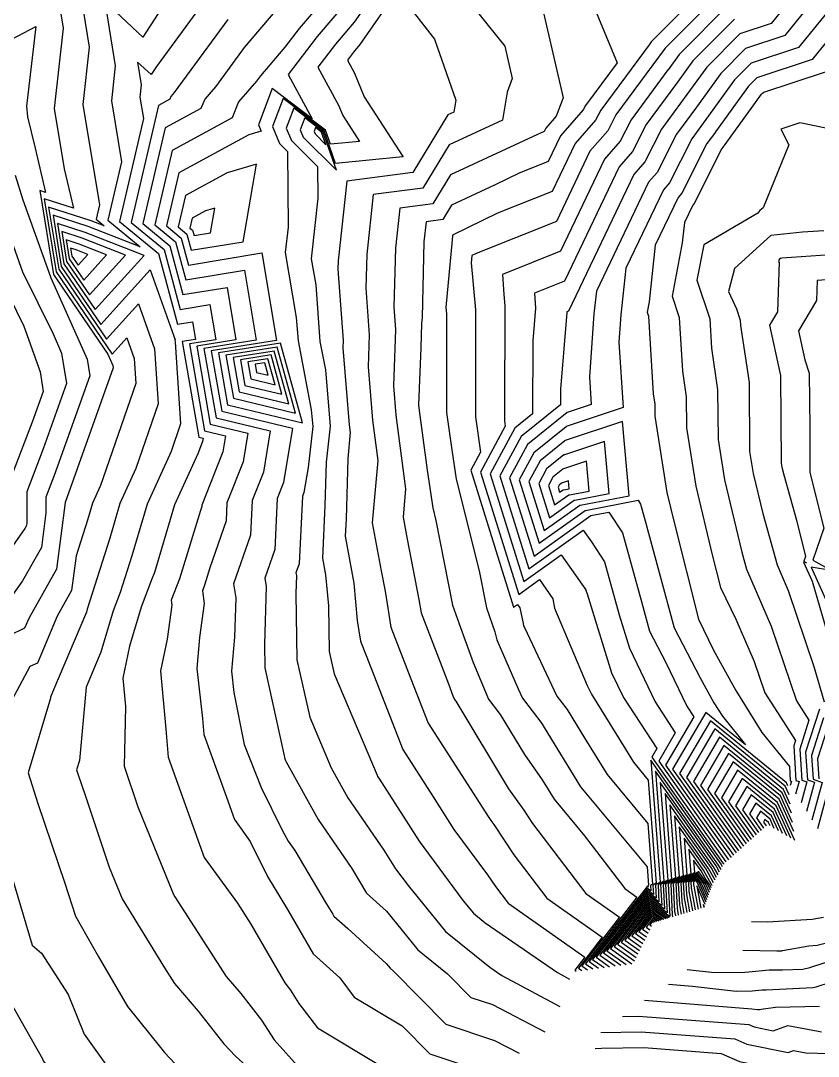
# Model space of a CAD drawing. Header units: metres. Extents: x 706150 to 707002, y 953723 to 954386.
# Drawn here: x 706557.2 to 706641.2, y 953937.6 to 954046.7 of the extents above; entities that cross this region are included whole.
import ezdxf

# ---------------------------------------------------------------- set-up
doc = ezdxf.new("R2010")
doc.units = ezdxf.units.M

msp = doc.modelspace()

# ---------------------------------------------------------------- linework, layer by layer
at = {"layer": 'CONTOUR_101'}
msp.add_polyline3d([(706554.4628, 954020.734, 101), (706557.5537, 954014.4775, 101), (706559.2601, 954009.6627, 101), (706559.5887, 954007.6034, 101), (706558.4445, 954004.3902, 101), (706555.8345, 953997.6069, 101)], dxfattribs=at)
at = {"layer": 'CONTOUR_102'}
msp.add_polyline3d([(706555.2537, 954026.2645, 102), (706557.4078, 954020.2003, 102), (706560.6275, 954013.6832, 102), (706561.5327, 954011.6572, 102), (706562.0463, 954008.4382, 102), (706559.5995, 954001.5672, 102), (706557.8594, 953997.0447, 102), (706557.8497, 953993.7219, 102), (706557.8128, 953993.4404, 102), (706557.66, 953993.1688, 102), (706553.7986, 953987.7011, 102)], dxfattribs=at)
at = {"layer": 'CONTOUR_103'}
msp.add_polyline3d([(706556.6541, 954030.3759, 103), (706557.4618, 954027.8057, 103), (706560.3529, 954019.6667, 103), (706560.393, 954019.5856, 103), (706564.2282, 954011.0005, 103), (706564.5039, 954009.2731, 103), (706560.7545, 953998.7442, 103), (706559.8843, 953996.4825, 103), (706559.8794, 953994.8207, 103), (706559.4012, 953991.1726, 103), (706557.4209, 953987.6525, 103), (706555.8114, 953985.3735, 103)], dxfattribs=at)
at = {"layer": 'CONTOUR_104'}
for points in [[(706554.3988, 954043.7144, 104), (706558.7983, 954046.0605, 104), (706557.8382, 954037.6471, 104), (706557.9247, 954036.5495, 104), (706558.7536, 954033.2306, 104), (706559.847, 954028.5643, 104), (706559.2429, 954028.759, 104), (706560.6646, 954019.9324, 104), (706566.3894, 954011.5401, 104), (706566.9238, 954010.3438, 104), (706566.9615, 954010.108, 104), (706561.9095, 953995.9211, 104), (706561.9092, 953995.9202, 104), (706561.9092, 953995.9196, 104), (706560.9897, 953988.9047, 104), (706558.0968, 953983.7627, 104), (706557.6349, 953982.6668, 104), (706556.0251, 953981.9126, 104)], [(706556.0739, 953943.3911, 104), (706559.5095, 953937.3139, 104), (706559.5895, 953937.1153, 104), (706559.6909, 953936.9717, 104), (706563.1696, 953932.6173, 104), (706563.6375, 953931.0798, 104), (706564.7302, 953929.4566, 104), (706565.766, 953927.8593, 104), (706567.1083, 953924.7577, 104), (706568.5096, 953923.0394, 104), (706571.4026, 953920.3602, 104), (706573.3466, 953919.4798, 104), (706578.1188, 953917.0481, 104), (706574.9443, 953914.0097, 104), (706576.1541, 953910.1738, 104), (706580.392, 953911.2475, 104), (706580.6409, 953911.6306, 104)]]:
    msp.add_polyline3d(points, dxfattribs=at)
at = {"layer": 'CONTOUR_105'}
for points in [[(706561.0977, 954049.5342, 105), (706561.7018, 954045.8582, 105), (706560.7479, 954037.4255, 105), (706561.8095, 954031.0448, 105), (706562.7796, 954026.9049, 105), (706559.7044, 954027.8959, 105), (706560.9427, 954020.2082, 105), (706566.8476, 954011.5519, 105), (706568.3882, 954013.254, 105), (706569.1654, 954011.0939, 105), (706569.3393, 954008.4482, 105), (706565.627, 953997.7116, 105), (706564.7895, 953995.8609, 105), (706564.2524, 953994.0419, 105), (706563.0592, 953990.3073, 105), (706562.5781, 953986.6369, 105), (706561.0651, 953983.9474, 105), (706558.9841, 953979.0103, 105), (706558.1832, 953978.6351, 105), (706554.4053, 953971.6429, 105)], [(706556.2498, 953956.6278, 105), (706558.424, 953949.3052, 105), (706559.4171, 953948.4587, 105), (706562.2185, 953944.1176, 105), (706563.9053, 953939.9262, 105), (706566.1712, 953936.7169, 105), (706567.9187, 953934.5547, 105), (706570.8706, 953931.5402, 105), (706572.5822, 953929.5231, 105), (706573.3568, 953927.7436, 105), (706574.9659, 953926.0867, 105), (706577.1411, 953923.845, 105), (706581.0445, 953921.8773, 105), (706580.3663, 953918.6648, 105), (706579.9006, 953918.2248, 105), (706579.6889, 953917.9258, 105), (706575.6836, 953914.0922, 105), (706576.6615, 953910.9918, 105), (706580.0867, 953911.8597, 105), (706580.5994, 953912.6488, 105)]]:
    msp.add_polyline3d(points, dxfattribs=at)
at = {"layer": 'CONTOUR_106'}
msp.add_polyline3d([(706562.9769, 954052.7919, 106), (706564.4425, 954043.8733, 106), (706563.7576, 954037.8188, 106), (706565.5115, 954027.2775, 106), (706565.1552, 954025.7519, 106), (706565.994, 954025.0609, 106), (706564.6458, 954025.5892, 106), (706560.166, 954027.0328, 106), (706561.2208, 954020.484, 106), (706566.251, 954013.1101, 106), (706569.6214, 954016.834, 106), (706571.3216, 954012.1082, 106), (706571.7022, 954006.32, 106), (706569.3454, 953999.504, 106), (706567.6702, 953995.8019, 106), (706566.5958, 953992.1631, 106), (706564.2089, 953984.6924, 106), (706564.1666, 953984.3691, 106), (706564.0333, 953984.1322, 106), (706560.6918, 953976.2043, 106), (706560.3573, 953975.4006, 106), (706560.3503, 953975.325, 106), (706558.0037, 953967.4644, 106), (706559.0108, 953964.2343, 106), (706561.8834, 953955.8425, 106), (706563.0084, 953952.3528, 106), (706565.3749, 953948.132, 106), (706568.4602, 953942.8274, 106), (706571.9447, 953938.541, 106), (706572.3795, 953937.986, 106), (706577.8716, 953932.1458, 106)], dxfattribs=at)
at = {"layer": 'CONTOUR_107'}
msp.add_polyline3d([(706571.6934, 954047.3991, 107), (706570.0902, 954044.9279, 107), (706566.0665, 954048.6839, 107), (706567.1832, 954041.8884, 107), (706566.7673, 954038.212, 107), (706567.8323, 954031.8113, 107), (706566.3902, 954025.6359, 107), (706569.7855, 954022.8387, 107), (706564.3283, 954024.9772, 107), (706560.6276, 954026.1697, 107), (706561.499, 954020.7598, 107), (706565.6543, 954014.6684, 107), (706570.8546, 954020.4139, 107), (706573.3261, 954013.5444, 107), (706573.4365, 954013.1346, 107), (706573.4706, 954013.1402, 107), (706573.4775, 954013.0995, 107), (706573.4471, 954013.0947, 107), (706573.4995, 954012.7942, 107), (706574.065, 954004.1917, 107), (706573.0639, 954001.2963, 107), (706570.5508, 953995.7428, 107), (706568.9391, 953990.2843, 107), (706567.7079, 953986.4306, 107), (706566.9649, 953984.4969, 107), (706565.6622, 953980.1578, 107), (706564.1278, 953976.4711, 107), (706563.406, 953968.7547, 107), (706563.1083, 953967.7574, 107), (706563.2361, 953967.3476, 107), (706564.047, 953964.9785, 107), (706566.5347, 953957.5316, 107), (706567.9014, 953954.173, 107), (706572.3615, 953946.8969, 107), (706573.409, 953945.2729, 107), (706575.9135, 953942.3609, 107), (706578.6221, 953938.9032, 107), (706579.8235, 953937.6256, 107), (706582.4938, 953935.184, 107)], dxfattribs=at)
at = {"layer": 'CONTOUR_108'}
for points in [[(706577.33, 954049.7651, 108), (706571.5166, 954041.8495, 108), (706570.9504, 954040.9769, 108), (706569.5295, 954042.3032, 108), (706569.9239, 954039.9035, 108), (706569.777, 954038.6053, 108), (706570.1531, 954036.345, 108), (706567.6252, 954025.52, 108), (706571.7202, 954022.1462, 108), (706573.7276, 954014.6932, 108), (706575.2982, 954014.9509, 108), (706575.6161, 954013.0769, 108), (706574.2155, 954012.8572, 108), (706575.969, 954002.7984, 108), (706576.4257, 954002.6886, 108), (706576.3684, 954002.3385, 108), (706575.8636, 954001.0584, 108), (706573.4315, 953995.6837, 108), (706571.6008, 953989.4838, 108), (706571.3184, 953988.5555, 108), (706570.9997, 953987.7623, 108), (706569.8926, 953984.8808, 108), (706568.6618, 953980.7814, 108), (706567.9636, 953977.4361, 108), (706568.2451, 953974.4263, 108), (706568.1224, 953968.1379, 108), (706569.543, 953963.8853, 108), (706573.3073, 953954.6344, 108), (706573.4531, 953954.3965, 108), (706578.8724, 953945.9943, 108), (706580.413, 953944.2031, 108), (706582.5793, 953941.4147, 108), (706583.9053, 953939.3276, 108), (706586.669, 953936.2382, 108)], [(706565.0576, 954016.2266, 108), (706570.2211, 954021.9315, 108), (706564.0108, 954024.3651, 108), (706561.0891, 954025.3066, 108), (706561.7771, 954021.0357, 108), (706565.0576, 954016.2266, 108)]]:
    msp.add_polyline3d(points, dxfattribs=at)
at = {"layer": 'CONTOUR_109'}
for points in [[(706579.0452, 954046.7919, 109), (706573.3882, 954039.0893, 109), (706573.0395, 954038.6867, 109), (706572.9101, 954038.3804, 109), (706571.7414, 954037.7422, 109), (706568.8602, 954025.404, 109), (706572.3218, 954022.552, 109), (706574.0188, 954016.2518, 109), (706577.1258, 954016.7616, 109), (706577.7548, 954013.0544, 109), (706574.984, 954012.6198, 109), (706576.5772, 954003.4807, 109), (706578.78, 954002.9512, 109), (706578.5037, 954001.2618, 109), (706576.2912, 953995.651, 109), (706576.2831, 953995.4928, 109), (706576.1408, 953995.0799, 109), (706573.9498, 953987.8784, 109), (706573.0494, 953985.6374, 109), (706573.1243, 953985.12, 109), (706572.6286, 953981.5174, 109), (706571.9332, 953978.1855, 109), (706572.5066, 953972.0552, 109), (706572.7642, 953969.1043, 109), (706573.2539, 953967.7438, 109), (706576.5588, 953958.5281, 109), (706580.042, 953953.7061, 109), (706581.447, 953951.5045, 109), (706585.031, 953945.3403, 109), (706585.6478, 953944.5463, 109), (706586.5254, 953943.1649, 109), (706588.463, 953940.595, 109), (706595.4276, 953936.4336, 109)], [(706564.4609, 954017.7848, 109), (706568.2475, 954021.9684, 109), (706563.6932, 954023.7531, 109), (706561.5507, 954024.4435, 109), (706562.0552, 954021.3115, 109), (706564.4609, 954017.7848, 109)]]:
    msp.add_polyline3d(points, dxfattribs=at)
at = {"layer": 'CONTOUR_110'}
for points in [[(706584.2022, 954047.8863, 110), (706580.7605, 954043.8186, 110), (706577.7226, 954039.6822, 110), (706576.606, 954038.3931, 110), (706576.1916, 954037.4123, 110), (706572.4493, 954035.3687, 110), (706570.0952, 954025.288, 110), (706572.9235, 954022.9579, 110), (706574.3099, 954017.8103, 110), (706578.9535, 954018.5722, 110), (706579.8935, 954013.0318, 110), (706575.7525, 954012.3823, 110), (706577.1853, 954004.163, 110), (706581.1343, 954003.2137, 110), (706580.639, 954000.1851, 110), (706578.9419, 953995.8814, 110), (706578.8452, 953993.985, 110), (706577.139, 953989.035, 110), (706576.5811, 953987.2013, 110), (706576.3519, 953986.6307, 110), (706576.5491, 953985.2671, 110), (706576.06, 953981.7119, 110), (706575.7516, 953978.4318, 110), (706576.3706, 953973.1627, 110), (706576.5162, 953971.4946, 110), (706578.7164, 953965.3821, 110), (706579.735, 953962.5419, 110), (706581.4022, 953960.2338, 110), (706583.2187, 953956.5223, 110), (706585.3286, 953953.0735, 110), (706588.004, 953948.3746, 110), (706590.8265, 953945.8482, 110), (706592.3525, 953943.8242, 110), (706597.3791, 953940.8208, 110), (706600.3224, 953937.8427, 110), (706606.3889, 953935.8304, 110)], [(706563.8642, 954019.3431, 110), (706566.2739, 954022.0054, 110), (706563.3757, 954023.1411, 110), (706562.0123, 954023.5804, 110), (706562.3333, 954021.5873, 110), (706563.8642, 954019.3431, 110)]]:
    msp.add_polyline3d(points, dxfattribs=at)
at = {"layer": 'CONTOUR_111'}
for points in [[(706591.1405, 954051.2444, 111), (706586.55, 954045.8414, 111), (706585.0262, 954043.8598, 111), (706582.4757, 954040.8454, 111), (706582.0569, 954040.2752, 111), (706580.1725, 954038.0996, 111), (706579.4731, 954036.4442, 111), (706573.1571, 954032.9952, 111), (706571.3302, 954025.172, 111), (706573.5251, 954023.3637, 111), (706574.6011, 954019.3689, 111), (706580.7811, 954020.3829, 111), (706582.0321, 954013.0092, 111), (706576.521, 954012.1448, 111), (706577.7935, 954004.8452, 111), (706583.4886, 954003.4762, 111), (706582.7743, 953999.1085, 111), (706581.5927, 953996.1118, 111), (706581.4073, 953992.4773, 111), (706579.6411, 953987.3531, 111), (706579.8709, 953985.868, 111), (706579.7488, 953981.7453, 111), (706579.4105, 953978.148, 111), (706579.6742, 953975.9039, 111), (706580.7456, 953970.4461, 111), (706582.5599, 953965.9109, 111), (706584.7661, 953961.401, 111), (706585.4036, 953960.246, 111), (706586.0792, 953959.2653, 111), (706589.3868, 953953.703, 111), (706590.0841, 953952.5632, 111), (706590.2003, 953952.3591, 111), (706591.6701, 953951.0435, 111), (706595.7208, 953947.3603, 111), (706596.1126, 953946.8793, 111), (706596.4831, 953946.5797, 111), (706601.987, 953940.9971, 111), (706607.1177, 953939.2765, 111), (706609.7195, 953937.9216, 111)], [(706563.2675, 954020.9013, 111), (706564.3002, 954022.0423, 111), (706563.0582, 954022.529, 111), (706562.4738, 954022.7173, 111), (706562.6114, 954021.8631, 111), (706563.2675, 954020.9013, 111)]]:
    msp.add_polyline3d(points, dxfattribs=at)
at = {"layer": 'CONTOUR_112'}
msp.add_polyline3d([(706591.7427, 954048.8766, 112), (706588.4563, 954045.0086, 112), (706585.3779, 954041.0051, 112), (706587.9249, 954036.3296, 112), (706583.7093, 954039.5069, 112), (706582.2594, 954035.6919, 112), (706582.538, 954035.036, 112), (706581.2377, 954034.6478, 112), (706573.8649, 954030.6217, 112), (706572.5652, 954025.056, 112), (706574.1267, 954023.7695, 112), (706574.8922, 954020.9275, 112), (706582.6088, 954022.1936, 112), (706584.1708, 954012.9866, 112), (706577.2895, 954011.9073, 112), (706578.4016, 954005.5275, 112), (706585.843, 954003.7387, 112), (706584.9097, 953998.0318, 112), (706584.2434, 953996.3422, 112), (706583.9694, 953990.9696, 112), (706582.9234, 953987.935, 112), (706583.0595, 953987.0555, 112), (706582.8793, 953980.9726, 112), (706582.921, 953978.4926, 112), (706584.9466, 953969.3999, 112), (706585.0422, 953968.9127, 112), (706585.1025, 953968.7619, 112), (706585.1759, 953968.6119, 112), (706588.5318, 953962.5318, 112), (706592.0884, 953957.3691, 112), (706593.6215, 953954.791, 112), (706595.7265, 953952.8769, 112), (706599.0379, 953948.8114, 112), (706602.1691, 953946.2796, 112), (706604.6129, 953943.8009, 112), (706606.891, 953943.0369, 112), (706612.4077, 953940.164, 112)], dxfattribs=at)
at = {"layer": 'CONTOUR_113'}
for points in [[(706594.3327, 954049.3813, 113), (706592.3448, 954046.5087, 113), (706590.3627, 954044.1757, 113), (706588.506, 954041.7611, 113), (706590.6922, 954037.7477, 113), (706591.1342, 954036.6683, 113), (706592.89, 954033.9438, 113), (706589.829, 954033.6406, 113), (706589.3063, 954035.1217, 113), (706584.8512, 954038.4796, 113), (706583.7246, 954035.5153, 113), (706584.4886, 954033.7168, 113), (706585.3204, 954032.8878, 113), (706585.3738, 954024.8981, 113), (706585.0872, 954022.2387, 113), (706586.243, 954015.4078, 113), (706586.4261, 954012.9299, 113), (706587.8252, 954005.6775, 113), (706587.9813, 954003.9074, 113), (706587.4779, 953999.6026, 113), (706587.045, 953996.9551, 113), (706586.8941, 953996.5726, 113), (706586.5314, 953989.4618, 113), (706586.2057, 953988.5169, 113), (706586.2481, 953988.243, 113), (706586.192, 953986.3489, 113), (706586.3096, 953979.3532, 113), (706587.6592, 953973.2949, 113), (706589.9101, 953967.9879, 113), (706591.6599, 953964.8175, 113), (706595.4575, 953959.3051, 113), (706596.7034, 953957.3552, 113), (706598.0176, 953955.5878, 113), (706601.9632, 953950.7436, 113), (706606.6151, 953946.9822, 113), (706607.8907, 953946.1032, 113), (706613.9876, 953942.8435, 113)], [(706574.5727, 954028.2481, 113), (706573.8002, 954024.94, 113), (706574.7284, 954024.1753, 113), (706575.1834, 954022.4861, 113), (706580.6645, 954023.3854, 113), (706582.0501, 954031.5653, 113), (706578.9551, 954030.6412, 113), (706574.5727, 954028.2481, 113)], [(706579.0098, 954006.2098, 113), (706586.895, 954004.3143, 113), (706584.5684, 954012.691, 113), (706578.058, 954011.6698, 113), (706579.0098, 954006.2098, 113)]]:
    msp.add_polyline3d(points, dxfattribs=at)
at = {"layer": 'CONTOUR_114'}
for points in [[(706595.6854, 954048.0981, 114), (706592.947, 954044.1408, 114), (706592.2691, 954043.3429, 114), (706591.634, 954042.517, 114), (706592.3818, 954041.1444, 114), (706593.4062, 954038.6425, 114), (706597.4613, 954032.3502, 114), (706597.4765, 954032.3366, 114), (706597.4713, 954032.328, 114), (706597.4589, 954032.3264, 114), (706590.3812, 954031.6254, 114), (706589.1696, 954035.0581, 114), (706585.9931, 954037.4523, 114), (706585.1898, 954035.3387, 114), (706585.7346, 954034.0564, 114), (706588.4905, 954031.3097, 114), (706588.5129, 954027.9592, 114), (706587.8253, 954021.5794, 114), (706588.2875, 954018.8477, 114), (706588.7299, 954012.859, 114), (706589.3013, 954009.8974, 114), (706589.8259, 954003.9484, 114), (706589.3816, 954000.1492, 114), (706589.248, 953995.6107, 114), (706589.0033, 953990.0526, 114), (706589.3268, 953988.3008, 114), (706589.6174, 953985.0235, 114), (706589.6982, 953980.2137, 114), (706590.2164, 953977.8877, 114), (706594.7427, 953967.216, 114), (706594.7855, 953967.1062, 114), (706594.804, 953967.0774, 114), (706594.9339, 953966.8726, 114), (706599.1739, 953960.2363, 114), (706603.8235, 953953.9832, 114), (706604.8885, 953952.6757, 114), (706606.1441, 953951.6605, 114), (706613.7529, 953946.4172, 114), (706615.026, 953945.7365, 114)], [(706575.2806, 954025.8746, 114), (706575.0352, 954024.824, 114), (706575.33, 954024.5811, 114), (706575.4745, 954024.0446, 114), (706577.2153, 954024.3303, 114), (706577.6553, 954026.9281, 114), (706576.6724, 954026.6347, 114), (706575.2806, 954025.8746, 114)], [(706579.6179, 954006.892, 114), (706586.1748, 954005.3158, 114), (706584.2401, 954012.2815, 114), (706578.8265, 954011.4323, 114), (706579.6179, 954006.892, 114)]]:
    msp.add_polyline3d(points, dxfattribs=at)
at = {"layer": 'CONTOUR_115'}
for points in [[(706598.4438, 954047.729, 115), (706600.8031, 954044.7279, 115), (706603.0427, 954038.2835, 115), (706602.8244, 954037.0338, 115), (706602.2062, 954036.7473, 115), (706598.5211, 954030.6754, 115), (706591.5544, 954029.7734, 115), (706590.6548, 954021.3635, 115), (706590.6318, 954020.4738, 115), (706591.174, 954012.9879, 115), (706591.1438, 954012.1909, 115), (706591.8091, 954004.0952, 115), (706591.9159, 954003.3029, 115), (706591.6673, 954000.5533, 115), (706591.479, 953994.1555, 115), (706591.4006, 953992.3756, 115), (706592.3146, 953987.4261, 115), (706592.6649, 953983.476, 115), (706593.01, 953981.3115, 115), (706593.59, 953979.8149, 115), (706597.4539, 953969.8994, 115), (706600.6668, 953964.9062, 115), (706602.8324, 953961.4918, 115), (706606.3855, 953956.7177, 115), (706607.2036, 953955.4802, 115), (706608.5496, 953953.7171, 115), (706616.6436, 953948.0505, 115), (706615.5763, 953946.667, 115), (706615.7299, 953946.5578, 115)], [(706586.655, 954035.1621, 115), (706586.9805, 954034.3959, 115), (706590.4726, 954030.9157, 115), (706589.0329, 954034.9945, 115), (706587.135, 954036.425, 115), (706586.655, 954035.1621, 115)], [(706580.2261, 954007.5743, 115), (706585.4547, 954006.3174, 115), (706583.9119, 954011.872, 115), (706579.5949, 954011.1948, 115), (706580.2261, 954007.5743, 115)]]:
    msp.add_polyline3d(points, dxfattribs=at)
at = {"layer": 'CONTOUR_116'}
for points in [[(706604.0395, 954049.2049, 116), (706606.4448, 954046.1452, 116), (706608.1888, 954043.9762, 116), (706608.9849, 954040.5726, 116), (706608.4586, 954039.1423, 116), (706607.9407, 954036.1778, 116), (706602.3369, 954033.5802, 116), (706599.5709, 954029.0228, 116), (706594.3419, 954028.3458, 116), (706593.6667, 954022.0336, 116), (706593.5748, 954018.4769, 116), (706593.9308, 954013.5622, 116), (706593.8028, 954010.1923, 116), (706594.2624, 954004.6009, 116), (706594.838, 954000.3319, 116), (706594.2459, 953993.7828, 116), (706595.1748, 953988.7167, 116), (706595.5947, 953986.565, 116), (706596.1948, 953982.8018, 116), (706598.3139, 953977.3333, 116), (706600.1223, 953972.6926, 116), (706606.5296, 953962.735, 116), (706606.7247, 953962.4274, 116), (706607.0447, 953961.9973, 116), (706609.1608, 953958.7963, 116), (706612.6423, 953954.2362, 116), (706618.469, 953950.1569, 116), (706615.9515, 953946.894, 116), (706616.314, 953946.6363, 116)], [(706588.1203, 954034.9855, 116), (706588.2265, 954034.7355, 116), (706589.366, 954033.5998, 116), (706588.8962, 954034.9308, 116), (706588.2769, 954035.3976, 116), (706588.1203, 954034.9855, 116)], [(706580.8342, 954008.2566, 116), (706584.7346, 954007.319, 116), (706583.5837, 954011.4625, 116), (706580.3634, 954010.9574, 116), (706580.8342, 954008.2566, 116)]]:
    msp.add_polyline3d(points, dxfattribs=at)
at = {"layer": 'CONTOUR_117'}
for points in [[(706612.2582, 954047.4737, 117), (706614.3455, 954038.5493, 117), (706613.6264, 954036.5949, 117), (706612.5219, 954035.3287, 117), (706612.3537, 954034.9777, 117), (706611.9521, 954034.817, 117), (706611.6262, 954034.6585, 117), (706602.4675, 954030.413, 117), (706600.6208, 954027.3702, 117), (706597.1295, 954026.9182, 117), (706596.6787, 954022.7037, 117), (706596.5178, 954016.48, 117), (706596.6875, 954014.1366, 117), (706596.4619, 954008.1938, 117), (706596.7156, 954005.1066, 117), (706597.7601, 953997.3609, 117), (706597.4901, 953994.3742, 117), (706597.9137, 953992.0638, 117), (706599.1523, 953985.7168, 117), (706599.3795, 953984.292, 117), (706602.2805, 953976.8059, 117), (706602.7259, 953975.5702, 117), (706602.9008, 953975.1567, 117), (706603.0334, 953974.9818, 117), (706608.6033, 953965.773, 117), (706610.1948, 953963.509, 117), (706611.118, 953962.1125, 117), (706616.7349, 953954.7552, 117), (706620.2944, 953952.2632, 117), (706616.3268, 953947.1209, 117), (706616.898, 953946.7147, 117)], [(706581.4424, 954008.9389, 117), (706584.0145, 954008.3206, 117), (706583.2555, 954011.053, 117), (706581.1319, 954010.7199, 117), (706581.4424, 954008.9389, 117)]]:
    msp.add_polyline3d(points, dxfattribs=at)
at = {"layer": 'CONTOUR_118'}
for points in [[(706616.7113, 954050.2997, 118), (706620.0206, 954042.226, 118), (706616.7035, 954037.7387, 118), (706616.4641, 954037.2653, 118), (706614.0687, 954034.5193, 118), (706612.779, 954031.8269, 118), (706609.6983, 954030.5945, 118), (706607.1983, 954029.3783, 118), (706602.5982, 954027.2459, 118), (706601.6706, 954025.7176, 118), (706599.9171, 954025.4906, 118), (706599.6906, 954023.3738, 118), (706599.4849, 954015.4179, 118), (706599.4249, 954014.7625, 118), (706599.3489, 954012.1983, 118), (706599.121, 954006.1953, 118), (706599.1689, 954005.6123, 118), (706600.0174, 953999.3197, 118), (706600.6089, 953995.3559, 118), (706600.9443, 953994.0131, 118), (706602.7072, 953985.0918, 118), (706603.3828, 953983.1509, 118), (706604.8551, 953979.0663, 118), (706606.4844, 953975.2128, 118), (706607.7207, 953973.5828, 118), (706610.2606, 953969.3834, 118), (706612.1354, 953966.7164, 118), (706613.385, 953964.6789, 118), (706616.6089, 953960.7999, 118), (706620.8276, 953955.2742, 118), (706622.1197, 953954.3696, 118), (706616.7021, 953947.3478, 118), (706617.482, 953946.7932, 118)], [(706582.0505, 954009.6211, 118), (706583.2943, 954009.3221, 118), (706582.9273, 954010.6435, 118), (706581.9004, 954010.4824, 118), (706582.0505, 954009.6211, 118)]]:
    msp.add_polyline3d(points, dxfattribs=at)
at = {"layer": 'CONTOUR_119'}
msp.add_polyline3d([(706628.9127, 954049.7616, 119), (706623.6238, 954044.4444, 119), (706623.3908, 954044.1222, 119), (706623.3902, 954044.1216, 119), (706618.3, 954037.2357, 119), (706617.7604, 954036.1688, 119), (706615.6155, 954033.71, 119), (706613.2043, 954028.6762, 119), (706607.4445, 954026.372, 119), (706602.7703, 954024.0981, 119), (706602.7288, 954024.0788, 119), (706602.7204, 954024.065, 119), (706602.7046, 954024.063, 119), (706602.7026, 954024.0439, 119), (706602.7007, 954023.9722, 119), (706602.6656, 954023.5886, 119), (706601.9821, 954016.4663, 119), (706602.0473, 954015.8029, 119), (706602.0436, 954014.9905, 119), (706602.0757, 954005.3941, 119), (706602.615, 954001.4617, 119), (706603.0774, 953998.3627, 119), (706605.4881, 953988.7102, 119), (706606.2579, 953984.8147, 119), (706607.1371, 953982.2886, 119), (706607.3571, 953981.4723, 119), (706609.6038, 953976.2855, 119), (706610.0739, 953975.2953, 119), (706612.0832, 953972.6467, 119), (706612.3433, 953972.2251, 119), (706616.1785, 953965.9716, 119), (706623.1873, 953957.5388, 119), (706623.3338, 953955.6167, 119), (706623.2743, 953955.579, 119), (706623.2836, 953955.4038, 119), (706623.1761, 953955.4792, 119), (706617.0774, 953947.5748, 119), (706618.0661, 953946.8717, 119)], dxfattribs=at)
at = {"layer": 'CONTOUR_120'}
msp.add_polyline3d([(706631.2007, 954049.9214, 120), (706625.0872, 954043.7752, 120), (706624.3895, 954042.8102, 120), (706624.3878, 954042.8084, 120), (706619.8965, 954036.7327, 120), (706619.0567, 954035.0723, 120), (706617.1623, 954032.9007, 120), (706613.6295, 954025.5254, 120), (706605.1906, 954022.1495, 120), (706604.717, 954021.9191, 120), (706604.644, 954021.1583, 120), (706605.1304, 954016.209, 120), (706605.1027, 954010.1491, 120), (706605.1201, 954004.9563, 120), (706605.6348, 954001.2026, 120), (706604.6218, 953999.3219, 120), (706609.131, 953984.9024, 120), (706609.5293, 953985.1861, 120), (706609.7889, 953984.8156, 120), (706610.1171, 953983.1791, 120), (706610.1864, 953982.922, 120), (706610.2583, 953982.7558, 120), (706613.6945, 953975.5177, 120), (706614.7622, 953974.1103, 120), (706616.6307, 953971.0818, 120), (706618.972, 953967.2642, 120), (706623.2507, 953962.1162, 120), (706623.738, 953955.7251, 120), (706623.5402, 953955.5998, 120), (706623.5708, 953955.0173, 120), (706623.2134, 953955.2681, 120), (706617.4527, 953947.8017, 120), (706618.6501, 953946.9502, 120)], dxfattribs=at)
at = {"layer": 'CONTOUR_121'}
msp.add_polyline3d([(706631.789, 954048.3723, 121), (706626.5506, 954043.1059, 121), (706625.3882, 954041.4982, 121), (706625.3855, 954041.4953, 121), (706621.493, 954036.2296, 121), (706620.353, 954033.9758, 121), (706618.7091, 954032.0913, 121), (706614.0548, 954022.3746, 121), (706607.953, 954019.9337, 121), (706608.0935, 954017.8369, 121), (706608.2136, 954016.6151, 121), (706608.1618, 954005.3076, 121), (706608.1644, 954004.5185, 121), (706608.2427, 954003.948, 121), (706605.6428, 953999.1214, 121), (706609.6688, 953986.2469, 121), (706611.8381, 953987.7919, 121), (706613.2525, 953985.7743, 121), (706613.4474, 953984.802, 121), (706616.8853, 953976.6458, 121), (706617.3152, 953975.7402, 121), (706617.4413, 953975.574, 121), (706620.9182, 953969.9385, 121), (706621.7655, 953968.5568, 121), (706623.314, 953966.6937, 121), (706624.1421, 953955.8336, 121), (706623.8061, 953955.6206, 121), (706623.8581, 953954.6308, 121), (706623.2508, 953955.057, 121), (706617.828, 953948.0286, 121), (706619.2342, 953947.0287, 121)], dxfattribs=at)
at = {"layer": 'CONTOUR_122'}
for points in [[(706632.3772, 954046.8232, 122), (706628.014, 954042.4367, 122), (706626.3869, 954040.1862, 122), (706626.3831, 954040.1822, 122), (706623.0895, 954035.7266, 122), (706621.6493, 954032.8793, 122), (706620.2559, 954031.282, 122), (706614.48, 954019.2238, 122), (706611.343, 954017.9689, 122), (706611.4496, 954016.378, 122), (706611.1627, 954012.9453, 122), (706611.12, 954005.2407, 122), (706609.2577, 954003.7363, 122), (706606.6638, 953998.9208, 122), (706610.2066, 953987.5914, 122), (706614.1469, 953990.3978, 122), (706616.716, 953986.7329, 122), (706616.7232, 953986.6967, 122), (706616.8906, 953986.2995, 122), (706619.4318, 953977.9961, 122), (706620.695, 953975.3743, 122), (706624.1968, 953970.011, 122), (706623.6684, 953969.105, 122), (706631.4924, 953958.0602, 122)], [(706631.2964, 953957.8204, 122), (706631.2478, 953957.9094, 122), (706623.5672, 953968.7829, 122), (706624.5463, 953955.942, 122), (706624.0719, 953955.6414, 122), (706624.1454, 953954.2443, 122), (706623.2881, 953954.846, 122), (706618.2033, 953948.2556, 122), (706619.8182, 953947.1071, 122)]]:
    msp.add_polyline3d(points, dxfattribs=at)
at = {"layer": 'CONTOUR_123'}
for points in [[(706638.9884, 954049.7695, 123), (706636.2462, 954046.3625, 123), (706632.9655, 954045.2741, 123), (706629.4774, 954041.7674, 123), (706627.3856, 954038.8742, 123), (706627.3807, 954038.869, 123), (706624.686, 954035.2236, 123), (706622.9456, 954031.7828, 123), (706621.8027, 954030.4726, 123), (706614.9053, 954016.0731, 123), (706614.733, 954016.0042, 123), (706614.7389, 954015.9168, 123), (706614.0652, 954007.8561, 123), (706614.0561, 954006.2162, 123), (706609.9249, 954002.879, 123), (706607.6847, 953998.7202, 123), (706610.7444, 953988.9359, 123), (706616.4557, 953993.0036, 123), (706617.3241, 953991.7648, 123), (706618.6853, 953989.6841, 123), (706620.2399, 953984.0819, 123), (706621.3158, 953980.5663, 123), (706624.0376, 953974.9174, 123), (706626.1533, 953971.677, 123), (706624.4041, 953968.6776, 123), (706631.7567, 953958.2982, 123)], [(706631.1374, 953957.5407, 123), (706630.9838, 953957.8217, 123), (706624.0689, 953967.6112, 123), (706624.9504, 953956.0505, 123), (706624.3378, 953955.6622, 123), (706624.4327, 953953.8578, 123), (706623.3254, 953954.6349, 123), (706618.5786, 953948.4825, 123), (706620.4023, 953947.1856, 123)], [(706617.7016, 953938.4089, 123), (706618.3939, 953938.4535, 123), (706622.854, 953938.5269, 123), (706630.9788, 953937.9091, 123), (706632.9279, 953937.041, 123), (706638.0874, 953936.006, 123), (706638.9418, 953935.9151, 123), (706639.4538, 953935.9353, 123), (706641.9477, 953935.8255, 123)]]:
    msp.add_polyline3d(points, dxfattribs=at)
at = {"layer": 'CONTOUR_124'}
for points in [[(706641.1405, 954049.3877, 124), (706637.6863, 954045.096, 124), (706633.5537, 954043.725, 124), (706630.9408, 954041.0981, 124), (706628.3843, 954037.5622, 124), (706628.3784, 954037.5559, 124), (706626.2824, 954034.7206, 124), (706624.2419, 954030.6863, 124), (706623.3495, 954029.6633, 124), (706617.8429, 954018.1672, 124), (706617.5913, 954015.7822, 124), (706617.1103, 954009.1409, 124), (706617.3047, 954006.2412, 124), (706614.7756, 954005.3981, 124), (706614.7658, 954005.3932, 124), (706610.5921, 954002.0216, 124), (706608.7057, 953998.5196, 124), (706611.2822, 953990.2805, 124), (706617.2561, 953994.5352, 124), (706617.2643, 953994.5351, 124), (706619.1636, 953994.9028, 124), (706620.5944, 953992.7156, 124), (706622.6355, 953985.3603, 124), (706623.4461, 953982.3732, 124), (706625.1583, 953979.0717, 124), (706627.3801, 953974.4605, 124), (706628.1099, 953973.3429, 124), (706625.1398, 953968.2501, 124), (706632.0211, 953958.5361, 124)], [(706630.9784, 953957.2609, 124), (706630.7198, 953957.7341, 124), (706624.5707, 953966.4394, 124), (706625.3546, 953956.159, 124), (706624.6036, 953955.683, 124), (706624.72, 953953.4713, 124), (706623.3628, 953954.4238, 124), (706618.9539, 953948.7094, 124), (706620.9863, 953947.2641, 124)], [(706618.3263, 953940.1089, 124), (706622.568, 953940.1788, 124), (706632.432, 953939.4287, 124), (706633.6988, 953938.8645, 124), (706638.0328, 953937.995, 124), (706638.5939, 953938.1941, 124), (706639.8996, 953937.9445, 124), (706642.405, 953937.8995, 124)]]:
    msp.add_polyline3d(points, dxfattribs=at)
at = {"layer": 'CONTOUR_125'}
for points in [[(706643.2927, 954049.0058, 125), (706639.1264, 954043.8295, 125), (706634.142, 954042.1759, 125), (706632.4042, 954040.4289, 125), (706629.383, 954036.2502, 125), (706629.376, 954036.2427, 125), (706627.8789, 954034.2175, 125), (706625.5382, 954029.5898, 125), (706624.8963, 954028.8539, 125), (706620.9354, 954020.5848, 125), (706620.4168, 954015.6677, 125), (706620.2082, 954012.7879, 125), (706620.6692, 954005.9139, 125), (706614.6737, 954003.9151, 125), (706614.6503, 954003.9036, 125), (706611.2593, 954001.1643, 125), (706609.7267, 953998.319, 125), (706611.82, 953991.625, 125), (706616.6736, 953995.0818, 125), (706616.6974, 953995.0815, 125), (706622.2373, 953996.154, 125), (706622.5036, 953995.747, 125), (706622.8833, 953994.3785, 125), (706626.0441, 953982.7304, 125), (706628.7749, 953977.4649, 125), (706630.2243, 953974.8311, 125), (706631.1082, 953973.4075, 125), (706633.5595, 953970.3925, 125), (706629.3668, 953973.8092, 125), (706625.8755, 953967.8227, 125), (706632.2854, 953958.7741, 125)], [(706630.8194, 953956.9812, 125), (706630.4558, 953957.6464, 125), (706625.0724, 953965.2677, 125), (706625.7587, 953956.2674, 125), (706624.8695, 953955.7038, 125), (706625.0072, 953953.0848, 125), (706623.4001, 953954.2127, 125), (706619.3292, 953948.9364, 125), (706621.5703, 953947.3426, 125)], [(706620.5779, 953941.8025, 125), (706622.2821, 953941.8306, 125), (706633.8852, 953940.9483, 125), (706634.4697, 953940.688, 125), (706636.4693, 953940.2868, 125), (706638.0082, 953940.8329, 125), (706641.1828, 953940.2261, 125), (706641.5608, 953940.1564, 125)]]:
    msp.add_polyline3d(points, dxfattribs=at)
at = {"layer": 'CONTOUR_126'}
for points in [[(706645.4448, 954048.624, 126), (706640.5665, 954042.5631, 126), (706634.7302, 954040.6268, 126), (706633.8677, 954039.7596, 126), (706630.3817, 954034.9382, 126), (706630.3736, 954034.9296, 126), (706629.4754, 954033.7145, 126), (706626.8345, 954028.4933, 126), (706626.4431, 954028.0446, 126), (706624.0279, 954023.0024, 126), (706623.3992, 954017.041, 126), (706623.1939, 954015.9748, 126), (706623.335, 954015.5461, 126), (706623.8381, 954007.3634, 126), (706623.9964, 954006.2905, 126), (706624.0083, 954004.9976, 126), (706625.2746, 953996.9566, 126), (706626.0305, 953993.8065, 126), (706628.5875, 953983.6495, 126), (706630.1778, 953980.3676, 126), (706632.5143, 953976.1217, 126), (706635.2648, 953971.6915, 126), (706638.1691, 953968.1194, 126), (706638.2669, 953966.6108, 126), (706638.3788, 953966.5704, 126), (706638.2531, 953966.1088, 126)], [(706616.0911, 953995.6284, 126), (706616.1306, 953995.6279, 126), (706621.3109, 953996.6308, 126), (706620.6011, 954004.4423, 126), (706614.5718, 954002.4322, 126), (706614.5348, 954002.414, 126), (706611.9265, 954000.307, 126), (706610.7477, 953998.1184, 126), (706612.3578, 953992.9695, 126), (706616.0911, 953995.6284, 126)], [(706638.0148, 953966.0807, 126), (706637.8665, 953966.4052, 126), (706629.8458, 953972.9415, 126), (706626.6112, 953967.3952, 126), (706632.5498, 953959.012, 126)], [(706630.6604, 953956.7014, 126), (706630.1919, 953957.5587, 126), (706625.5742, 953964.096, 126), (706626.1628, 953956.3759, 126), (706625.1354, 953955.7246, 126), (706625.2945, 953952.6983, 126), (706623.4375, 953954.0016, 126), (706619.7045, 953949.1633, 126), (706621.8415, 953947.6436, 126)], [(706622.914, 953943.4961, 126), (706634.2314, 953942.5932, 126), (706634.8061, 953942.5283, 126), (706635.0197, 953942.532, 126), (706635.18, 953942.5458, 126), (706636.7076, 953942.7654, 126), (706641.3455, 953942.8731, 126)]]:
    msp.add_polyline3d(points, dxfattribs=at)
at = {"layer": 'CONTOUR_127'}
for points in [[(706641.9307, 954041.2213, 127), (706635.338, 954039.0451, 127), (706635.3644, 954038.993, 127), (706635.214, 954038.9285, 127), (706631.3804, 954033.6263, 127), (706631.3713, 954033.6164, 127), (706631.0719, 954033.2115, 127), (706628.1308, 954027.3968, 127), (706627.9899, 954027.2353, 127), (706627.1205, 954025.4201, 127), (706626.8941, 954023.274, 127), (706625.8129, 954017.6593, 127), (706626.5559, 954015.4012, 127), (706626.9027, 954009.7613, 127), (706627.3038, 954007.0427, 127), (706627.334, 954003.7668, 127), (706628.301, 953997.6262, 127), (706630.0368, 953990.3926, 127), (706630.8976, 953986.9732, 127), (706632.5156, 953983.6341, 127), (706634.4495, 953979.1768, 127), (706635.5668, 953975.8743, 127), (706638.809, 953970.8408, 127), (706638.6296, 953970.2844, 127), (706638.8653, 953966.6502, 127), (706639.1884, 953966.5333, 127), (706638.8255, 953965.2002, 127)], [(706615.5086, 953996.1751, 127), (706615.5638, 953996.1743, 127), (706619.1991, 953996.8781, 127), (706618.701, 954002.3598, 127), (706614.4698, 954000.9493, 127), (706614.4193, 954000.9244, 127), (706612.5938, 953999.4496, 127), (706611.7687, 953997.9178, 127), (706612.8956, 953994.314, 127), (706615.5086, 953996.1751, 127)], [(706638.1371, 953965.1191, 127), (706637.7088, 953966.0564, 127), (706630.3247, 953972.0738, 127), (706627.3469, 953966.9678, 127), (706632.8141, 953959.25, 127)], [(706630.5013, 953956.4217, 127), (706629.9279, 953957.471, 127), (706626.076, 953962.9242, 127), (706626.567, 953956.4844, 127), (706625.4012, 953955.7454, 127), (706625.5818, 953952.3118, 127), (706623.4748, 953953.7905, 127), (706620.0798, 953949.3902, 127), (706622.0233, 953948.0081, 127)], [(706625.4233, 953945.1896, 127), (706627.9648, 953944.9868, 127), (706632.5474, 953944.4688, 127), (706634.2507, 953944.4988, 127), (706635.2861, 953944.5877, 127), (706635.5486, 953944.6125, 127), (706635.72, 953944.6109, 127), (706640.6371, 953944.8289, 127), (706640.9867, 953944.9082, 127), (706642.5008, 953945.3992, 127)]]:
    msp.add_polyline3d(points, dxfattribs=at)
at = {"layer": 'CONTOUR_128'}
for points in [[(706644.9034, 954034.7585, 128), (706639.2676, 954035.8881, 128), (706637.2822, 954035.2327, 128), (706638.1139, 954033.59, 128), (706635.4242, 954026.9582, 128), (706635.0395, 954026.6795, 128), (706635.0392, 954026.6789, 128), (706634.8634, 954026.4006, 128), (706629.1487, 954023.0656, 128), (706628.432, 954019.3438, 128), (706629.7768, 954015.2564, 128), (706629.9672, 954012.1592, 128), (706630.6112, 954007.795, 128), (706630.6597, 954002.5361, 128), (706631.3274, 953998.2959, 128), (706633.1567, 953990.6725, 128), (706633.6559, 953988.8853, 128), (706636.2484, 953982.91, 128), (706638.9123, 953975.0358, 128), (706640.2324, 953972.9864, 128), (706639.2524, 953969.9472, 128), (706639.4636, 953966.6896, 128), (706639.998, 953966.4962, 128), (706639.3978, 953964.2915, 128)], [(706614.9261, 953996.7217, 128), (706614.9969, 953996.7207, 128), (706617.0872, 953997.1254, 128), (706616.8008, 954000.2774, 128), (706614.3679, 953999.4663, 128), (706614.3039, 953999.4348, 128), (706613.261, 953998.5923, 128), (706612.7896, 953997.7173, 128), (706613.4334, 953995.6586, 128), (706614.9261, 953996.7217, 128)], [(706638.2594, 953964.1575, 128), (706637.5511, 953965.7075, 128), (706630.8037, 953971.2061, 128), (706628.0826, 953966.5403, 128), (706633.0784, 953959.488, 128)], [(706630.3423, 953956.1419, 128), (706629.6639, 953957.3834, 128), (706626.5777, 953961.7525, 128), (706626.9711, 953956.5928, 128), (706625.6671, 953955.7662, 128), (706625.8393, 953952.491, 128), (706625.8773, 953952.2885, 128)], [(706625.5101, 953952.1772, 128), (706623.5122, 953953.5795, 128), (706620.4551, 953949.6172, 128), (706622.2051, 953948.3726, 128)], [(706627.4044, 953946.7353, 128), (706630.2888, 953946.4092, 128), (706633.4818, 953946.4656, 128), (706633.9003, 953946.5015, 128), (706636.0388, 953946.7035, 128), (706637.4356, 953946.6905, 128), (706639.5959, 953946.7862, 128), (706640.3196, 953946.9504, 128), (706643.4542, 953947.9668, 128)]]:
    msp.add_polyline3d(points, dxfattribs=at)
at = {"layer": 'CONTOUR_129'}
for points in [[(706641.8093, 954024.5436, 129), (706639.5415, 954024.3837, 129), (706636.2018, 954024.032, 129), (706632.3784, 954020.5547, 129), (706631.7618, 954018.125, 129), (706632.5973, 954016.3286, 129), (706632.9977, 954015.1116, 129), (706633.0318, 954014.5571, 129), (706633.9186, 954008.5473, 129), (706633.9854, 954001.3053, 129), (706634.3539, 953998.9655, 129), (706635.3633, 953994.7589, 129), (706636.876, 953989.3429, 129), (706638.0473, 953986.6431, 129), (706640.7474, 953978.6621, 129), (706641.8342, 953974.93, 129)], [(706614.3436, 953997.2683, 129), (706614.4301, 953997.2671, 129), (706614.9754, 953997.3727, 129), (706614.9007, 953998.195, 129), (706614.266, 953997.9834, 129), (706614.1884, 953997.9451, 129), (706613.9282, 953997.735, 129), (706613.8106, 953997.5167, 129), (706613.9712, 953997.0031, 129), (706614.3436, 953997.2683, 129)], [(706641.3449, 953974.1678, 129), (706639.8751, 953969.61, 129), (706640.062, 953966.7289, 129), (706640.8077, 953966.4592, 129), (706639.9701, 953963.3829, 129)], [(706638.3817, 953963.1958, 129), (706637.3935, 953965.3586, 129), (706631.2826, 953970.3385, 129), (706628.8183, 953966.1129, 129), (706633.3428, 953959.7259, 129)], [(706630.1833, 953955.8622, 129), (706629.3999, 953957.2957, 129), (706627.0795, 953960.5808, 129), (706627.3753, 953956.7013, 129), (706625.9329, 953955.7871, 129), (706626.0876, 953952.8463, 129), (706626.1753, 953952.3783, 129)], [(706625.3265, 953952.1212, 129), (706623.5495, 953953.3684, 129), (706620.8304, 953949.8441, 129), (706622.387, 953948.7371, 129)], [(706633.2587, 953948.7693, 129), (706636.8542, 953948.6951, 129), (706637.1469, 953948.7163, 129), (706637.3569, 953948.7202, 129), (706637.4355, 953948.7419, 129), (706640.2065, 953949.234, 129), (706641.0984, 953949.2858, 129), (706644.3127, 953950.1107, 129)]]:
    msp.add_polyline3d(points, dxfattribs=at)
at = {"layer": 'CONTOUR_130'}
for points in [[(706642.455, 954021.999, 130), (706637.3674, 954021.6403, 130), (706637.2383, 954021.6267, 130), (706637.0906, 954021.4923, 130), (706637.0302, 954021.2546, 130), (706637.105, 954021.2146, 130), (706636.9098, 954016.0111, 130), (706636.0773, 954014.61, 130), (706637.1798, 954009.6131, 130), (706637.2261, 954009.2995, 130), (706637.3111, 954000.0745, 130), (706637.3803, 953999.6352, 130), (706637.5698, 953998.8452, 130), (706638.9037, 953994.0696, 130), (706639.867, 953990.2403, 130), (706639.694, 953989.7404, 130), (706639.9885, 953989.5772, 130), (706639.6718, 953989.6274, 130), (706640.5639, 953987.6366, 130), (706643.8272, 953976.4306, 130)], [(706641.7756, 953973.2349, 130), (706640.4979, 953969.2728, 130), (706640.6603, 953966.7683, 130), (706641.6173, 953966.4221, 130), (706640.5425, 953962.4743, 130)], [(706638.504, 953962.2342, 130), (706637.2358, 953965.0098, 130), (706631.7616, 953969.4708, 130), (706629.554, 953965.6854, 130), (706633.6071, 953959.9639, 130)], [(706630.0311, 953955.5853, 130), (706630.0179, 953955.6145, 130), (706629.9734, 953955.6757, 130), (706629.136, 953957.208, 130), (706627.5812, 953959.4091, 130), (706627.7794, 953956.8098, 130), (706626.1988, 953955.8079, 130), (706626.3359, 953953.2017, 130), (706626.4733, 953952.4682, 130)], [(706625.143, 953952.0651, 130), (706623.5869, 953953.1573, 130), (706621.2057, 953950.071, 130), (706622.5688, 953949.1016, 130)], [(706634.1879, 953951.7842, 130), (706635.8205, 953951.7505, 130), (706640.5846, 953952.0317, 130), (706641.7465, 953952.238, 130)]]:
    msp.add_polyline3d(points, dxfattribs=at)
at = {"layer": 'CONTOUR_131'}
for points in [[(706643.1006, 954019.4544, 131), (706641.0939, 954019.3129, 131), (706641.0147, 954017.2019, 131), (706639.1175, 954014.009, 131), (706639.7945, 954010.9405, 131), (706640.244, 954009.547, 131), (706640.3324, 954003.7775, 131), (706640.3097, 953999.0615, 131), (706641.7842, 953993.2002, 131), (706640.6269, 953989.8566, 131), (706642.5967, 953988.7646, 131), (706640.4781, 953989.1006, 131), (706645.5361, 953977.8139, 131)], [(706642.2063, 953972.3019, 131), (706641.1207, 953968.9356, 131), (706641.2587, 953966.8076, 131)], [(706638.6263, 953961.2726, 131), (706637.0781, 953964.6609, 131), (706632.2406, 953968.6031, 131), (706630.2897, 953965.258, 131), (706633.8714, 953960.2018, 131)], [(706642.4269, 953966.385, 131), (706641.1148, 953961.5657, 131)], [(706629.9402, 953955.3344, 131), (706629.7935, 953955.6601, 131), (706629.297, 953956.3427, 131), (706628.872, 953957.1203, 131), (706628.083, 953958.2373, 131), (706628.1836, 953956.9182, 131), (706626.4646, 953955.8287, 131), (706626.5841, 953953.557, 131), (706626.7713, 953952.558, 131)], [(706624.9595, 953952.009, 131), (706623.6242, 953952.9462, 131), (706621.581, 953950.298, 131), (706622.7506, 953949.4662, 131)]]:
    msp.add_polyline3d(points, dxfattribs=at)
at = {"layer": 'CONTOUR_132'}
for points in [[(706638.7486, 953960.311, 132), (706636.9204, 953964.312, 132), (706632.7195, 953967.7354, 132), (706631.0254, 953964.8305, 132), (706634.1358, 953960.4398, 132)], [(706629.8494, 953955.0836, 132), (706629.5692, 953955.7058, 132), (706628.6206, 953957.0097, 132), (706628.608, 953957.0327, 132), (706628.5847, 953957.0656, 132), (706628.5877, 953957.0267, 132), (706626.7305, 953955.8495, 132), (706626.8324, 953953.9123, 132), (706627.0693, 953952.6478, 132)], [(706624.776, 953951.9529, 132), (706623.6616, 953952.7351, 132), (706621.9563, 953950.5249, 132), (706622.9325, 953949.8307, 132)]]:
    msp.add_polyline3d(points, dxfattribs=at)
at = {"layer": 'CONTOUR_133'}
for points in [[(706638.3193, 953960.5566, 133), (706636.7628, 953963.9632, 133), (706633.1985, 953966.8678, 133), (706631.7611, 953964.4031, 133), (706634.4001, 953960.6778, 133)], [(706629.7586, 953954.8327, 133), (706629.3448, 953955.7514, 133), (706628.5445, 953956.8516, 133), (706626.9964, 953955.8703, 133), (706627.0806, 953954.2677, 133), (706627.3674, 953952.7376, 133)], [(706624.5925, 953951.8969, 133), (706623.6989, 953952.524, 133), (706622.3316, 953950.7518, 133), (706623.1143, 953950.1952, 133)]]:
    msp.add_polyline3d(points, dxfattribs=at)
at = {"layer": 'CONTOUR_134'}
for points in [[(706637.8836, 953960.8162, 134), (706636.6051, 953963.6143, 134), (706633.6774, 953966.0001, 134), (706632.4968, 953963.9757, 134), (706634.6644, 953960.9157, 134)], [(706629.6677, 953954.5818, 134), (706629.1205, 953955.797, 134), (706628.4872, 953956.6676, 134), (706627.2622, 953955.8911, 134), (706627.3289, 953954.623, 134), (706627.6654, 953952.8275, 134)], [(706624.409, 953951.8408, 134), (706623.7362, 953952.313, 134), (706622.7069, 953950.9788, 134), (706623.2961, 953950.5597, 134)]]:
    msp.add_polyline3d(points, dxfattribs=at)
at = {"layer": 'CONTOUR_135'}
for points in [[(706637.4479, 953961.0758, 135), (706636.4474, 953963.2654, 135), (706634.1564, 953965.1324, 135), (706633.2325, 953963.5482, 135), (706634.9288, 953961.1537, 135)], [(706629.5769, 953954.331, 135), (706628.8961, 953955.8427, 135), (706628.4299, 953956.4835, 135), (706627.5281, 953955.9119, 135), (706627.5772, 953954.9784, 135), (706627.9634, 953952.9173, 135)], [(706624.2255, 953951.7847, 135), (706623.7736, 953952.1019, 135), (706623.0821, 953951.2057, 135), (706623.478, 953950.9242, 135)]]:
    msp.add_polyline3d(points, dxfattribs=at)
at = {"layer": 'CONTOUR_136'}
for points in [[(706637.0122, 953961.3354, 136), (706636.2897, 953962.9166, 136), (706634.6354, 953964.2647, 136), (706633.9682, 953963.1208, 136), (706635.1931, 953961.3916, 136)], [(706629.4861, 953954.0801, 136), (706628.6718, 953955.8883, 136), (706628.3726, 953956.2995, 136), (706627.7939, 953955.9327, 136), (706627.8254, 953955.3337, 136), (706628.2614, 953953.0071, 136)], [(706624.042, 953951.7287, 136), (706623.8109, 953951.8908, 136), (706623.4574, 953951.4326, 136), (706623.6598, 953951.2887, 136)]]:
    msp.add_polyline3d(points, dxfattribs=at)
at = {"layer": 'CONTOUR_137'}
for points in [[(706636.5765, 953961.595, 137), (706636.1321, 953962.5677, 137), (706635.1143, 953963.3971, 137), (706634.7039, 953962.6933, 137), (706635.4574, 953961.6296, 137)], [(706629.3952, 953953.8292, 137), (706628.4474, 953955.9339, 137), (706628.3153, 953956.1155, 137), (706628.0598, 953955.9535, 137), (706628.0737, 953955.689, 137), (706628.5594, 953953.0969, 137)], [(706623.8584, 953951.6726, 137), (706623.8483, 953951.6797, 137), (706623.8327, 953951.6596, 137), (706623.8416, 953951.6532, 137)]]:
    msp.add_polyline3d(points, dxfattribs=at)
at = {"layer": 'CONTOUR_138'}
for points in [[(706636.1408, 953961.8546, 138), (706635.9744, 953962.2188, 138), (706635.5933, 953962.5294, 138), (706635.4396, 953962.2659, 138), (706635.7218, 953961.8676, 138)], [(706629.3044, 953953.5783, 138), (706628.4133, 953955.5572, 138), (706628.8575, 953953.1868, 138)]]:
    msp.add_polyline3d(points, dxfattribs=at)
at = {"layer": 'CONTOUR_139'}
msp.add_polyline3d([(706629.2136, 953953.3275, 139), (706629.0977, 953953.5847, 139), (706629.1555, 953953.2766, 139)], dxfattribs=at)

doc.saveas('drawing.dxf')
